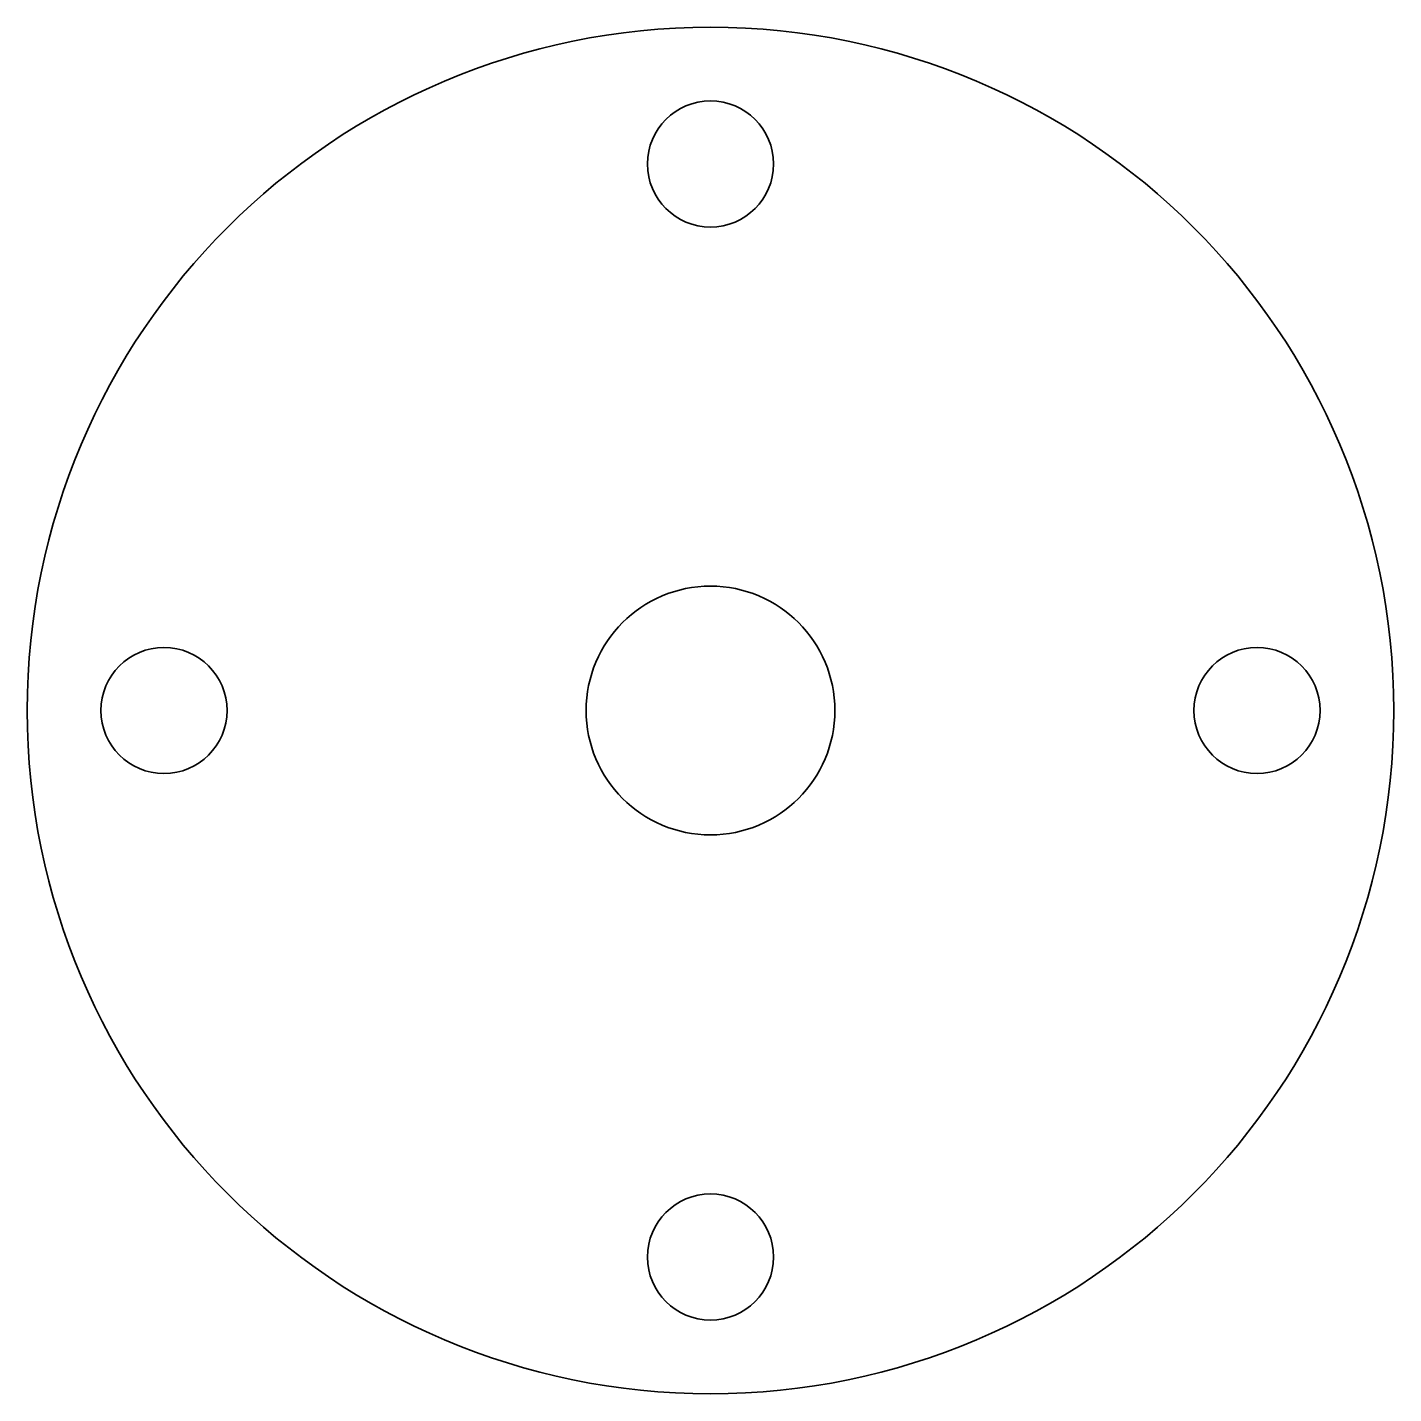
# Model space of a CAD drawing. Header units: inches. Extents: x 0 to 65, y 0 to 65.
import ezdxf

# ---------------------------------------------------------------- set-up
doc = ezdxf.new("R2010")
doc.units = ezdxf.units.IN
doc.header["$MEASUREMENT"] = 0
doc.layers.add('SIMUMAK Visible (ISO)', color=7, linetype='Continuous', lineweight=35)

# ---------------------------------------------------------------- blocks, each defined once
blk = doc.blocks.new('as')
at = {"layer": 'SIMUMAK Visible (ISO)'}
for centre, radius in [((32.5, 32.5), 32.5), ((32.5, 58.5), 3), ((32.5, 32.5), 5.918), ((6.5, 32.5), 3), ((58.5, 32.5), 3), ((32.5, 6.5), 3)]:
    blk.add_circle(centre, radius, dxfattribs=at)

msp = doc.modelspace()

# ---------------------------------------------------------------- block references
msp.add_blockref('as', (0, 0))

doc.saveas('drawing.dxf')
